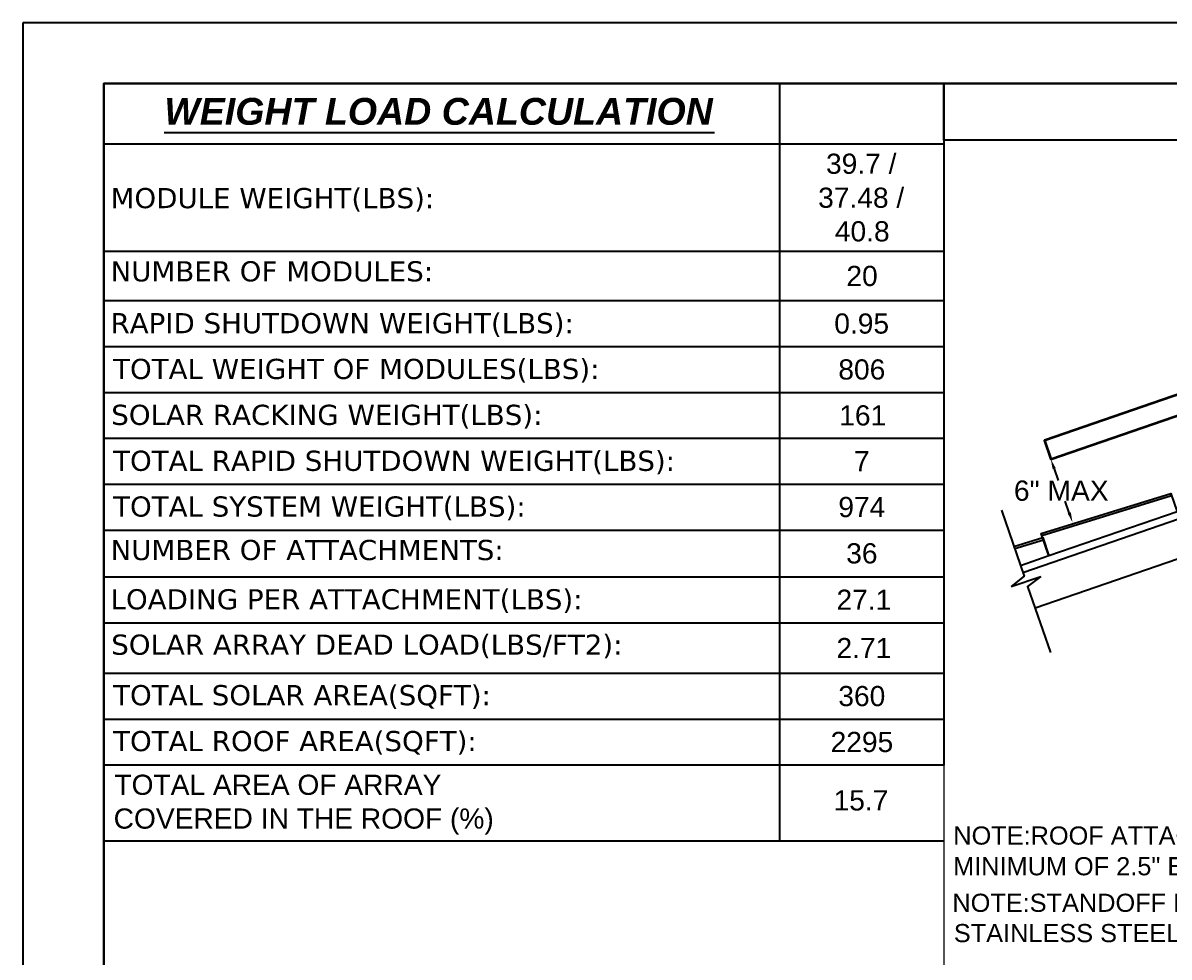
# Model space of a CAD drawing. Header units: millimetres. Extents: x -419 to 20046, y -14642 to 2638.
# Drawn here: x 2166 to 2733, y -10261 to -9799 of the extents above; entities that cross this region are included whole.
import ezdxf

# ---------------------------------------------------------------- set-up
doc = ezdxf.new("R2010")
doc.units = ezdxf.units.MM
for name, color, linetype in [('PDF6_0', 7, 'Continuous'), ('PDF6_PDF15_PV-ROOF', 7, 'Continuous'), ('PDF6_PDF15_STRUCTURE', 7, 'Continuous'), ('PDF6_PDF4_Geometry', 7, 'Continuous'), ('PDF6_PDF_Geometry', 7, 'Continuous'), ('PDF6_Text', 7, 'Continuous')]:
    doc.layers.add(name, color=color, linetype=linetype)
doc.styles.add('PDF Arial', font='arial.ttf')
doc.styles.add('PDF Arial Bold Italic', font='arialbi.ttf')
doc.styles.add('PDF Verdana', font='verdana.ttf')

msp = doc.modelspace()

# ---------------------------------------------------------------- linework, layer by layer
at = {"layer": 'PDF6_0', "lineweight": 25}
for points in [[(2166.387, -9799.017), (2166.387, -10898.926), (3866.246, -10898.926), (3866.246, -9799.017)], [(2621.844, -10165.926), (2206.347, -10165.926), (2206.347, -9828.988), (2621.844, -9828.988)]]:
    msp.add_lwpolyline(points, close=True, dxfattribs=at)
for points in [[(2540.561, -9828.988), (2540.561, -10203.434)], [(2236.317, -9853.236), (2508.411, -9853.236)], [(2206.347, -9858.776), (2621.844, -9858.776)], [(2206.347, -9911.905), (2621.844, -9911.905)], [(2206.347, -9936.336), (2621.844, -9936.336)], [(2206.347, -9959.041), (2621.844, -9959.041)], [(2206.347, -9981.745), (2621.844, -9981.745)], [(2206.347, -10004.359), (2621.844, -10004.359)], [(2674.7, -10014.713), (2674.791, -10014.713)], [(2676.335, -10019.435), (2678.333, -10025.248)], [(2206.347, -10027.064), (2621.844, -10027.064)], [(2683.782, -10041.232), (2681.875, -10035.51)], [(2685.417, -10045.954), (2685.508, -10045.954)], [(2206.347, -10049.769), (2621.844, -10049.769)], [(2206.347, -10072.928), (2621.844, -10072.928)], [(2206.347, -10095.541), (2621.844, -10095.541)], [(2206.347, -10120.517), (2621.844, -10120.517)], [(2206.347, -10143.221), (2621.844, -10143.221)], [(2206.347, -10203.434), (2621.844, -10203.434)]]:
    msp.add_lwpolyline(points, dxfattribs=at)
at = {"layer": 'PDF6_0', "transparency": 33554559}
for points in [[(2677.153, -10019.163), (2675.609, -10019.708), (2674.7, -10014.713)], [(2684.6, -10040.959), (2683.056, -10041.504), (2685.417, -10045.954)]]:
    msp.add_solid(points, dxfattribs=at)
at = {"layer": 'PDF6_PDF15_PV-ROOF', "lineweight": 25}
for points in [[(2734.096, -10031.696), (2737.184, -10040.687), (2673.792, -10062.483), (2669.978, -10051.403), (2734.096, -10031.696), (2734.459, -10032.876), (2670.341, -10052.584)], [(2650.27, -10039.96), (2661.532, -10072.564), (2655.084, -10077.65)], [(2656.446, -10057.852), (2670.704, -10053.492), (2671.159, -10054.673), (2656.9, -10059.032)], [(2670.704, -10053.492), (2673.792, -10062.483), (2659.715, -10067.388)], [(2669.705, -10072.655), (2663.257, -10077.741), (2674.519, -10110.345)]]:
    msp.add_lwpolyline(points, dxfattribs=at)
at = {"layer": 'PDF6_PDF15_STRUCTURE', "lineweight": 25}
for points in [[(2660.896, -10070.748), (3106.091, -9917.355)], [(2666.89, -10088.185), (3112.176, -9934.883)], [(2655.084, -10077.65), (2669.705, -10072.655)]]:
    msp.add_lwpolyline(points, dxfattribs=at)
at = {"layer": 'PDF6_PDF4_Geometry', "lineweight": 25}
for points in [[(2206.347, -10869.047), (3572.81, -10869.047), (3572.81, -9828.988), (2206.347, -9828.988)], [(2206.347, -10869.047), (3572.81, -10869.047), (3572.81, -9828.988), (2206.347, -9828.988)], [(3572.81, -9828.988), (3572.81, -9856.96), (2621.844, -9856.96), (2621.844, -9828.988)]]:
    msp.add_lwpolyline(points, close=True, dxfattribs=at)
at = {"layer": 'PDF6_PDF4_Geometry', "lineweight": 0}
msp.add_lwpolyline([(2621.844, -9828.988), (2621.844, -10493.51)], dxfattribs=at)
at = {"layer": 'PDF6_PDF4_Geometry', "color": 142, "lineweight": 35, "true_color": 0x0088b8}
msp.add_lwpolyline([(3058.865, -9882.48), (3055.686, -9873.126), (2671.522, -10005.449), (2674.7, -10014.713)], close=True, dxfattribs=at)
at = {"layer": 'PDF6_PDF_Geometry', "lineweight": 25}
msp.add_lwpolyline([(3826.285, -9828.988), (3826.285, -10868.956), (2206.347, -10868.956), (2206.347, -9828.988), (3826.285, -9828.988), (3826.285, -10868.956), (3572.81, -10868.956), (3572.81, -10836.17), (3826.285, -10836.17), (3572.81, -10836.17), (3572.81, -10803.203), (3826.285, -10803.203)], dxfattribs=at)

# ---------------------------------------------------------------- texts
at = {"layer": 'PDF6_Text', "attachment_point": 7}
for s, insert, char_height, style in [('WEIGHT LOAD CALCULATION', (2236.317, -9849.567), 13.29112, 'PDF Arial Bold Italic'), ('39.7 /', (2563.538, -9873.757), 9.9683, 'PDF Arial'), ('MODULE WEIGHT(LBS):', (2209.707, -9892.41), 9.96835, 'PDF Verdana'), ('37.48 /', (2559.633, -9890.558), 9.9683, 'PDF Arial'), ('40.8', (2567.897, -9907.171), 9.9683, 'PDF Arial'), ('NUMBER OF MODULES:', (2209.707, -9927.004), 9.96835, 'PDF Verdana'), ('20', (2573.619, -9929.24), 9.9683, 'PDF Arial'), ('RAPID SHUTDOWN WEIGHT(LBS):', (2209.707, -9954.258), 9.96835, 'PDF Verdana'), ('0.95', (2567.625, -9952.762), 9.9683, 'PDF Arial'), ('TOTAL WEIGHT OF MODULES(LBS):', (2210.979, -9976.872), 9.96835, 'PDF Verdana'), ('806', (2569.623, -9975.467), 9.9683, 'PDF Arial'), ('SOLAR RACKING WEIGHT(LBS):', (2210.07, -9999.577), 9.96835, 'PDF Verdana'), ('161', (2570.077, -9998.172), 9.9683, 'PDF Arial'), ('TOTAL RAPID SHUTDOWN WEIGHT(LBS):', (2210.979, -10022.281), 9.96835, 'PDF Verdana'), ('7', (2577.343, -10020.707), 9.968, 'PDF Arial'), ('6" MAX', (2656.446, -10035.408), 9.9997, 'PDF Arial'), ('TOTAL SYSTEM WEIGHT(LBS):', (2210.979, -10044.895), 9.96835, 'PDF Verdana'), ('974', (2569.623, -10043.491), 9.9683, 'PDF Arial'), ('NUMBER OF ATTACHMENTS:', (2209.707, -10064.777), 9.96835, 'PDF Verdana'), ('36', (2573.528, -10066.384), 9.9683, 'PDF Arial'), ('LOADING PER ATTACHMENT(LBS):', (2209.707, -10090.759), 9.96835, 'PDF Verdana'), ('27.1', (2568.715, -10089.184), 9.9683, 'PDF Arial'), ('SOLAR ARRAY DEAD LOAD(LBS/FT2):', (2210.07, -10113.191), 9.96835, 'PDF Verdana'), ('2.71', (2568.715, -10113.07), 9.9683, 'PDF Arial'), ('TOTAL SOLAR AREA(SQFT):', (2210.979, -10138.166), 9.96835, 'PDF Verdana'), ('360', (2569.623, -10136.95), 9.9683, 'PDF Arial'), ('TOTAL ROOF AREA(SQFT):', (2210.979, -10160.871), 9.96835, 'PDF Verdana'), ('2295', (2565.808, -10159.648), 9.9683, 'PDF Arial'), ('TOTAL AREA OF ARRAY', (2211.614, -10180.809), 9.96832, 'PDF Arial'), ('15.7', (2567.262, -10188.529), 9.9683, 'PDF Arial'), ('COVERED IN THE ROOF (%)', (2211.251, -10200.371), 9.96832, 'PDF Arial'), ('NOTE:ROOF ATTACHMENTS WILL HAVE A', (2626.476, -10205.404), 8.96112, 'PDF Arial'), ('MINIMUM OF 2.5" EMBEDMENT IN RAFTER.', (2626.385, -10220.57), 8.96112, 'PDF Arial'), ('NOTE:STANDOFF LAG BOLTS ARE', (2626.021, -10238.643), 8.96112, 'PDF Arial'), ('STAINLESS STEEL (SS)', (2626.748, -10256.201), 8.96112, 'PDF Arial')]:
    msp.add_mtext(s, dxfattribs=dict(at, insert=insert, char_height=char_height, style=style))

doc.saveas('drawing.dxf')
